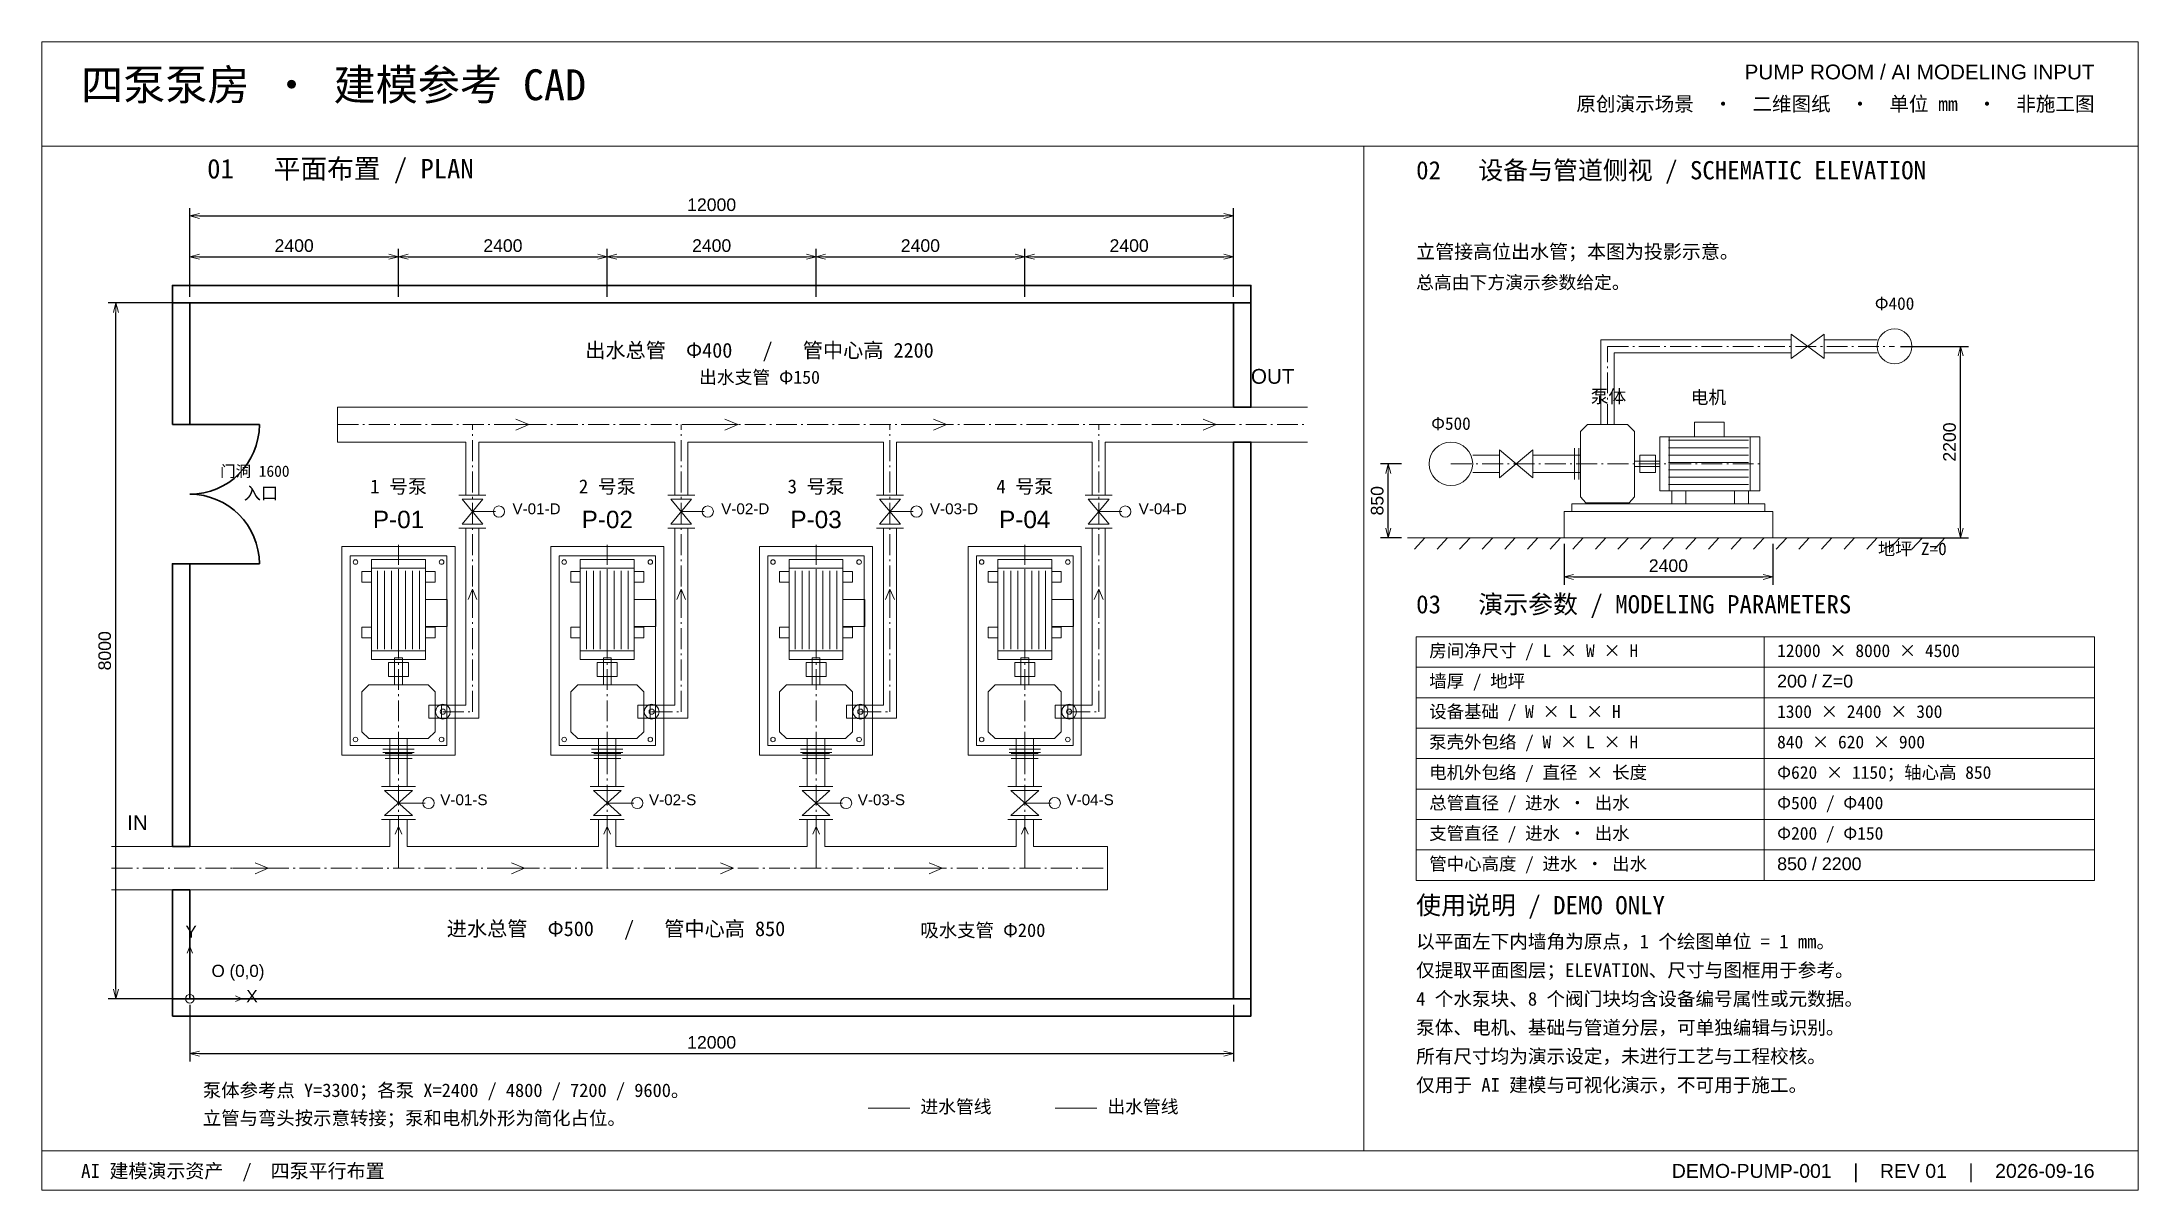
# Model space of a CAD drawing. Header units: millimetres. Extents: x -1700 to 22400, y -2200 to 11000.
import ezdxf
from ezdxf.enums import TextEntityAlignment as Align

# ---------------------------------------------------------------- set-up
doc = ezdxf.new("R2010")
doc.units = ezdxf.units.MM
doc.linetypes.add('DEMO_CENTER', pattern=[360, 240, -50, 20, -50])
for name, color, linetype, lineweight, true_color in [('A_WALL', 7, 'Continuous', 30, 0xa7b9cc), ('ANNOTATION', 7, 'Continuous', 13, 0xdbe6f2), ('CENTER', 7, 'DEMO_CENTER', 13, 0x445d75), ('DIMENSION', 7, 'Continuous', 13, 0x9fb4ca), ('ELEVATION', 7, 'Continuous', 13, 0xb1cae1), ('EQ_BASE', 7, 'Continuous', 13, 0x637991), ('EQ_MOTOR', 7, 'Continuous', 13, 0xa9c9e5), ('EQ_PUMP', 7, 'Continuous', 13, 0xdce7f2), ('EQ_SHAFT', 7, 'Continuous', 13, 0xcadae9), ('PIPE_IN', 7, 'Continuous', 18, 0x46c9f5), ('PIPE_OUT', 7, 'Continuous', 18, 0x62d7b3), ('SHEET', 7, 'Continuous', 13, 0x46607d), ('VALVE_IN', 7, 'Continuous', 13, 0xf9cf72), ('VALVE_OUT', 7, 'Continuous', 13, 0xf9cf72)]:
    doc.layers.add(name, color=color, linetype=linetype, lineweight=lineweight, true_color=true_color)
doc.styles.add('CJK', font='simsun.ttc')
doc.styles.add('OpenSansCondensed-Light', font='OpenSansCondensed-Light.ttf')
doc.styles.add('TECH', font='Arial.ttf')
doc.dimstyles.new('EZDXF', dxfattribs={"dimtxt": 0.25, "dimasz": 0.175, "dimexe": 0.375, "dimexo": 0.125, "dimgap": 0.1, "dimtad": 1, "dimlfac": 100, "dimzin": 12, "dimdsep": 46, "dimtxsty": 'OpenSansCondensed-Light', "dimblk": 'ARCHTICK', "dimcen": 2.5, "dimazin": 3, "dimtfac": 0.5, "dimtmove": 2, "dimatfit": 3})

# ---------------------------------------------------------------- blocks, each defined once
blk = doc.blocks.new('PUMP_UNIT_PLAN')
at = {"layer": 'CENTER'}
blk.add_line((0, -470), (0, 1920), dxfattribs=at)
at = {"layer": 'EQ_BASE'}
for points in [[(-650, -500), (650, -500), (650, 1900), (-650, 1900)], [(-555, -390), (555, -390), (555, 1790), (-555, 1790)]]:
    blk.add_lwpolyline(points, close=True, dxfattribs=at)
for centre in [(-495, 1720), (495, 1720), (-495, -320), (495, -320)]:
    blk.add_circle(centre, 26, dxfattribs=at)
at = {"layer": 'EQ_MOTOR'}
for p, q in [((-310, 1650), (310, 1650)), ((-240, 720), (-240, 1620)), ((-160, 720), (-160, 1620)), ((-80, 720), (-80, 1620)), ((0, 720), (0, 1620)), ((80, 720), (80, 1620)), ((160, 720), (160, 1620)), ((240, 720), (240, 1620)), ((-310, 700), (310, 700))]:
    blk.add_line(p, q, dxfattribs=at)
for points in [[(-310, 600), (310, 600), (310, 1750), (-310, 1750)], [(-420, 1490), (-310, 1490), (-310, 1610), (-420, 1610)], [(310, 1490), (420, 1490), (420, 1610), (310, 1610)], [(310, 980), (560, 980), (560, 1290), (310, 1290)], [(-420, 850), (-310, 850), (-310, 970), (-420, 970)], [(310, 850), (420, 850), (420, 970), (310, 970)]]:
    blk.add_lwpolyline(points, close=True, dxfattribs=at)
at = {"layer": 'EQ_PUMP'}
for p, q in [((-180, -430), (180, -430)), ((-180, -470), (180, -470))]:
    blk.add_line(p, q, dxfattribs=at)
for points in [[(-420, -230), (-340, -310), (340, -310), (420, -230), (420, 230), (340, 310), (-340, 310), (-420, 230)], [(350, -75), (495, -75), (495, 75), (350, 75)], [(-100, -470), (100, -470), (100, -310), (-100, -310)]]:
    blk.add_lwpolyline(points, close=True, dxfattribs=at)
at = {"layer": 'EQ_SHAFT'}
for points in [[(-115, 405), (115, 405), (115, 565), (-115, 565)], [(-45, 310), (45, 310), (45, 620), (-45, 620)]]:
    blk.add_lwpolyline(points, close=True, dxfattribs=at)
at = {"layer": 'ANNOTATION', "style": 'TECH'}
blk.add_attdef('ID', text='', height=200, dxfattribs=at).set_placement((0, 2110), align=Align.CENTER)
blk = doc.blocks.new('VALVE_IN_PLAN')
at = {"layer": 'VALVE_IN'}
for p, q in [((-195, 190), (195, 190)), ((0, 0), (305, 0)), ((-195, -190), (195, -190))]:
    blk.add_line(p, q, dxfattribs=at)
blk.add_lwpolyline([(-160, -145), (160, -145), (-160, 145), (160, 145), (-160, -145)], dxfattribs=at)
blk.add_circle((345, 0), 65, dxfattribs=at)
blk = doc.blocks.new('VALVE_OUT_PLAN')
at = {"layer": 'VALVE_OUT'}
for p, q in [((-155, 190), (155, 190)), ((0, 0), (265, 0)), ((-155, -190), (155, -190))]:
    blk.add_line(p, q, dxfattribs=at)
blk.add_lwpolyline([(-120, -145), (120, -145), (-120, 145), (120, 145), (-120, -145)], dxfattribs=at)
blk.add_circle((305, 0), 65, dxfattribs=at)
blk = doc.blocks.new('_OPEN30')
at = {"color": 0, "linetype": 'BYBLOCK'}
blk.add_line((0, 0), (-1, 0), dxfattribs=at)
blk.add_lwpolyline([(-1, 0.26), (0, 0), (-1, -0.26)], dxfattribs=at)
blk = doc.blocks.new('*D1')
at = {"color": 0}
for p, q in [((0, 8070), (0, 8620)), ((110, 8530), (2290, 8530)), ((2400, 8070), (2400, 8620))]:
    blk.add_line(p, q, dxfattribs=at)
at = {"layer": 'Defpoints'}
for p in [(0, 8530), (0, 8000), (2400, 8000)]:
    blk.add_point(p, dxfattribs=at)
at = {"layer": 'DIMENSION', "color": 0, "xscale": 110, "yscale": 110, "rotation": 180}
blk.add_blockref('_OPEN30', (0, 8530), dxfattribs=at)
at = {"layer": 'DIMENSION', "color": 0, "xscale": 110, "yscale": 110}
blk.add_blockref('_OPEN30', (2400, 8530), dxfattribs=at)
at = {"layer": 'DIMENSION', "color": 0, "insert": (1200, 8657.5), "char_height": 145, "attachment_point": 5, "style": 'TECH'}
blk.add_mtext('2400', dxfattribs=at)
blk = doc.blocks.new('*D2')
at = {"color": 0}
for p, q in [((2400, 8070), (2400, 8620)), ((2510, 8530), (4690, 8530)), ((4800, 8070), (4800, 8620))]:
    blk.add_line(p, q, dxfattribs=at)
at = {"layer": 'Defpoints'}
for p in [(2400, 8530), (2400, 8000), (4800, 8000)]:
    blk.add_point(p, dxfattribs=at)
at = {"layer": 'DIMENSION', "color": 0, "xscale": 110, "yscale": 110, "rotation": 180}
blk.add_blockref('_OPEN30', (2400, 8530), dxfattribs=at)
at = {"layer": 'DIMENSION', "color": 0, "xscale": 110, "yscale": 110}
blk.add_blockref('_OPEN30', (4800, 8530), dxfattribs=at)
at = {"layer": 'DIMENSION', "color": 0, "insert": (3600, 8657.5), "char_height": 145, "attachment_point": 5, "style": 'TECH'}
blk.add_mtext('2400', dxfattribs=at)
blk = doc.blocks.new('*D3')
at = {"color": 0}
for p, q in [((4800, 8070), (4800, 8620)), ((4910, 8530), (7090, 8530)), ((7200, 8070), (7200, 8620))]:
    blk.add_line(p, q, dxfattribs=at)
at = {"layer": 'Defpoints'}
for p in [(4800, 8530), (4800, 8000), (7200, 8000)]:
    blk.add_point(p, dxfattribs=at)
at = {"layer": 'DIMENSION', "color": 0, "xscale": 110, "yscale": 110, "rotation": 180}
blk.add_blockref('_OPEN30', (4800, 8530), dxfattribs=at)
at = {"layer": 'DIMENSION', "color": 0, "xscale": 110, "yscale": 110}
blk.add_blockref('_OPEN30', (7200, 8530), dxfattribs=at)
at = {"layer": 'DIMENSION', "color": 0, "insert": (6000, 8657.5), "char_height": 145, "attachment_point": 5, "style": 'TECH'}
blk.add_mtext('2400', dxfattribs=at)
blk = doc.blocks.new('*D4')
at = {"color": 0}
for p, q in [((7200, 8070), (7200, 8620)), ((7310, 8530), (9490, 8530)), ((9600, 8070), (9600, 8620))]:
    blk.add_line(p, q, dxfattribs=at)
at = {"layer": 'Defpoints'}
for p in [(7200, 8530), (7200, 8000), (9600, 8000)]:
    blk.add_point(p, dxfattribs=at)
at = {"layer": 'DIMENSION', "color": 0, "xscale": 110, "yscale": 110, "rotation": 180}
blk.add_blockref('_OPEN30', (7200, 8530), dxfattribs=at)
at = {"layer": 'DIMENSION', "color": 0, "xscale": 110, "yscale": 110}
blk.add_blockref('_OPEN30', (9600, 8530), dxfattribs=at)
at = {"layer": 'DIMENSION', "color": 0, "insert": (8400, 8657.5), "char_height": 145, "attachment_point": 5, "style": 'TECH'}
blk.add_mtext('2400', dxfattribs=at)
blk = doc.blocks.new('*D5')
at = {"color": 0}
for p, q in [((9600, 8070), (9600, 8620)), ((9710, 8530), (11890, 8530)), ((12000, 8070), (12000, 8620))]:
    blk.add_line(p, q, dxfattribs=at)
at = {"layer": 'Defpoints'}
for p in [(9600, 8530), (9600, 8000), (12000, 8000)]:
    blk.add_point(p, dxfattribs=at)
at = {"layer": 'DIMENSION', "color": 0, "xscale": 110, "yscale": 110, "rotation": 180}
blk.add_blockref('_OPEN30', (9600, 8530), dxfattribs=at)
at = {"layer": 'DIMENSION', "color": 0, "xscale": 110, "yscale": 110}
blk.add_blockref('_OPEN30', (12000, 8530), dxfattribs=at)
at = {"layer": 'DIMENSION', "color": 0, "insert": (10800, 8657.5), "char_height": 145, "attachment_point": 5, "style": 'TECH'}
blk.add_mtext('2400', dxfattribs=at)
blk = doc.blocks.new('*D6')
at = {"color": 0}
for p, q in [((0, 8070), (0, 9090)), ((110, 9000), (11890, 9000)), ((12000, 8070), (12000, 9090))]:
    blk.add_line(p, q, dxfattribs=at)
at = {"layer": 'Defpoints'}
for p in [(0, 9000), (0, 8000), (12000, 8000)]:
    blk.add_point(p, dxfattribs=at)
at = {"layer": 'DIMENSION', "color": 0, "xscale": 110, "yscale": 110, "rotation": 180}
blk.add_blockref('_OPEN30', (0, 9000), dxfattribs=at)
at = {"layer": 'DIMENSION', "color": 0, "xscale": 110, "yscale": 110}
blk.add_blockref('_OPEN30', (12000, 9000), dxfattribs=at)
at = {"layer": 'DIMENSION', "color": 0, "insert": (6000, 9127.5), "char_height": 145, "attachment_point": 5, "style": 'TECH'}
blk.add_mtext('12000', dxfattribs=at)
blk = doc.blocks.new('*D7')
at = {"color": 0}
for p, q in [((-70, 8000), (-940, 8000)), ((-850, 110), (-850, 7890)), ((-70, 0), (-940, 0))]:
    blk.add_line(p, q, dxfattribs=at)
at = {"layer": 'Defpoints'}
for p in [(0, 8000), (-850, 0), (0, 0)]:
    blk.add_point(p, dxfattribs=at)
at = {"layer": 'DIMENSION', "color": 0, "xscale": 110, "yscale": 110}
for p, rotation in [((-850, 8000), 90), ((-850, 0), 270)]:
    blk.add_blockref('_OPEN30', p, dxfattribs=dict(at, rotation=rotation))
at = {"layer": 'DIMENSION', "color": 0, "insert": (-977.5, 4000), "char_height": 145, "attachment_point": 5, "rotation": 90, "style": 'TECH'}
blk.add_mtext('8000', dxfattribs=at)
blk = doc.blocks.new('*D8')
at = {"color": 0}
for p, q in [((0, -70), (0, -720)), ((12000, -70), (12000, -720)), ((110, -630), (11890, -630))]:
    blk.add_line(p, q, dxfattribs=at)
at = {"layer": 'Defpoints'}
for p in [(0, 0), (12000, 0), (0, -630)]:
    blk.add_point(p, dxfattribs=at)
at = {"layer": 'DIMENSION', "color": 0, "xscale": 110, "yscale": 110, "rotation": 180}
blk.add_blockref('_OPEN30', (0, -630), dxfattribs=at)
at = {"layer": 'DIMENSION', "color": 0, "xscale": 110, "yscale": 110}
blk.add_blockref('_OPEN30', (12000, -630), dxfattribs=at)
at = {"layer": 'DIMENSION', "color": 0, "insert": (6000, -502.5), "char_height": 145, "attachment_point": 5, "style": 'TECH'}
blk.add_mtext('12000', dxfattribs=at)
blk = doc.blocks.new('*D9')
at = {"color": 0}
for p, q in [((13930, 6150), (13690, 6150)), ((13780, 5410), (13780, 6040)), ((13930, 5300), (13690, 5300))]:
    blk.add_line(p, q, dxfattribs=at)
at = {"layer": 'Defpoints'}
for p in [(14000, 6150), (13780, 5300), (14000, 5300)]:
    blk.add_point(p, dxfattribs=at)
at = {"layer": 'DIMENSION', "color": 0, "xscale": 110, "yscale": 110}
for p, rotation in [((13780, 6150), 90), ((13780, 5300), 270)]:
    blk.add_blockref('_OPEN30', p, dxfattribs=dict(at, rotation=rotation))
at = {"layer": 'DIMENSION', "color": 0, "insert": (13652.5, 5725), "char_height": 145, "attachment_point": 5, "rotation": 90, "style": 'TECH'}
blk.add_mtext('850', dxfattribs=at)
blk = doc.blocks.new('*D10')
at = {"color": 0}
for p, q in [((19670, 7500), (20450, 7500)), ((20360, 5410), (20360, 7390)), ((19670, 5300), (20450, 5300))]:
    blk.add_line(p, q, dxfattribs=at)
at = {"layer": 'Defpoints'}
for p in [(19600, 7500), (19600, 5300), (20360, 5300)]:
    blk.add_point(p, dxfattribs=at)
at = {"layer": 'DIMENSION', "color": 0, "xscale": 110, "yscale": 110}
for p, rotation in [((20360, 7500), 90), ((20360, 5300), 270)]:
    blk.add_blockref('_OPEN30', p, dxfattribs=dict(at, rotation=rotation))
at = {"layer": 'DIMENSION', "color": 0, "insert": (20232.5, 6400), "char_height": 145, "attachment_point": 5, "rotation": 90, "style": 'TECH'}
blk.add_mtext('2200', dxfattribs=at)
blk = doc.blocks.new('*D11')
at = {"color": 0}
for p, q in [((15800, 5230), (15800, 4760)), ((18200, 5230), (18200, 4760)), ((15910, 4850), (18090, 4850))]:
    blk.add_line(p, q, dxfattribs=at)
at = {"layer": 'Defpoints'}
for p in [(15800, 5300), (18200, 5300), (15800, 4850)]:
    blk.add_point(p, dxfattribs=at)
at = {"layer": 'DIMENSION', "color": 0, "xscale": 110, "yscale": 110, "rotation": 180}
blk.add_blockref('_OPEN30', (15800, 4850), dxfattribs=at)
at = {"layer": 'DIMENSION', "color": 0, "xscale": 110, "yscale": 110}
blk.add_blockref('_OPEN30', (18200, 4850), dxfattribs=at)
at = {"layer": 'DIMENSION', "color": 0, "insert": (17000, 4977.5), "char_height": 145, "attachment_point": 5, "style": 'TECH'}
blk.add_mtext('2400', dxfattribs=at)

msp = doc.modelspace()

# ---------------------------------------------------------------- linework, layer by layer
at = {"layer": 'A_WALL'}
for p, q in [((0, 6600), (800, 6600)), ((0, 5000), (800, 5000))]:
    msp.add_line(p, q, dxfattribs=at)
for points in [[(-200, 8000), (12200, 8000), (12200, 8200), (-200, 8200)], [(-200, 6600), (0, 6600), (0, 8000), (-200, 8000)], [(12000, 6800), (12200, 6800), (12200, 8000), (12000, 8000)], [(12000, 0), (12200, 0), (12200, 6400), (12000, 6400)], [(-200, 1750), (0, 1750), (0, 5000), (-200, 5000)], [(-200, 0), (0, 0), (0, 1250), (-200, 1250)], [(-200, -200), (12200, -200), (12200, 0), (-200, 0)]]:
    msp.add_lwpolyline(points, close=True, dxfattribs=at)
for centre, start, end in [((0, 6600), 270, 360), ((0, 5000), 0, 90)]:
    msp.add_arc(centre, 800, start, end, dxfattribs=at)
at = {"layer": 'CENTER'}
for p, q in [((1700, 6600), (12850, 6600)), ((2400, 1500), (2400, 2830)), ((4800, 1500), (4800, 2830)), ((7200, 1500), (7200, 2830)), ((9600, 1500), (9600, 2830)), ((-900, 1500), (10550, 1500))]:
    msp.add_line(p, q, dxfattribs=at)
for points in [[(16300, 6600), (16300, 7500), (19600, 7500)], [(2910, 3300), (3250, 3300), (3250, 6600)], [(5310, 3300), (5650, 3300), (5650, 6600)], [(7710, 3300), (8050, 3300), (8050, 6600)], [(10110, 3300), (10450, 3300), (10450, 6600)], [(14500, 6150), (18050, 6150)]]:
    msp.add_lwpolyline(points, dxfattribs=at)
at = {"layer": 'DIMENSION'}
for p, q in [((0, 400), (0, 600)), ((0, 0), (0, 550)), ((0, 0), (550, 0)), ((400, 0), (600, 0))]:
    msp.add_line(p, q, dxfattribs=at)
for points in [[(-32, 525), (0, 600), (32, 525)], [(525, 32), (600, 0), (525, -32)]]:
    msp.add_lwpolyline(points, dxfattribs=at)
msp.add_circle((0, 0), 50, dxfattribs=at)
at = {"layer": 'ELEVATION'}
for p, q in [((16225, 6600), (16225, 7575)), ((16225, 7575), (18410, 7575)), ((18790, 7575), (19400, 7575)), ((16375, 6600), (16375, 7425)), ((16375, 7425), (18410, 7425)), ((18790, 7425), (19400, 7425)), ((15920, 5970), (15920, 6330)), ((15970, 5970), (15970, 6330)), ((17000, 6420), (17920, 6420)), ((17000, 6335), (17920, 6335)), ((17010, 5840), (17010, 6460)), ((17940, 5840), (17940, 6460)), ((14750, 6250), (15060, 6250)), ((14750, 6050), (15060, 6050)), ((15440, 6250), (15990, 6250)), ((15440, 6050), (15990, 6050)), ((17000, 6250), (17920, 6250)), ((17000, 6165), (17920, 6165)), ((17000, 6080), (17920, 6080)), ((17000, 5995), (17920, 5995)), ((17000, 5910), (17920, 5910)), ((14000, 5300), (20250, 5300)), ((14200, 5300), (14080, 5170)), ((14460, 5300), (14340, 5170)), ((14720, 5300), (14600, 5170)), ((14980, 5300), (14860, 5170)), ((15240, 5300), (15120, 5170)), ((15500, 5300), (15380, 5170)), ((15760, 5300), (15640, 5170)), ((16020, 5300), (15900, 5170)), ((16280, 5300), (16160, 5170)), ((16540, 5300), (16420, 5170)), ((16800, 5300), (16680, 5170)), ((17060, 5300), (16940, 5170)), ((17320, 5300), (17200, 5170)), ((17580, 5300), (17460, 5170)), ((17840, 5300), (17720, 5170)), ((18100, 5300), (17980, 5170)), ((18360, 5300), (18240, 5170)), ((18620, 5300), (18500, 5170)), ((18880, 5300), (18760, 5170)), ((19140, 5300), (19020, 5170)), ((19400, 5300), (19280, 5170)), ((19660, 5300), (19540, 5170)), ((19920, 5300), (19800, 5170)), ((20180, 5300), (20060, 5170))]:
    msp.add_line(p, q, dxfattribs=at)
for points in [[(18410, 7360), (18410, 7640), (18790, 7360), (18790, 7640), (18410, 7360)], [(15060, 5990), (15060, 6310), (15440, 5990), (15440, 6310), (15060, 5990)]]:
    msp.add_lwpolyline(points, dxfattribs=at)
for points in [[(15990, 5770), (16050, 5700), (16550, 5700), (16610, 5770), (16610, 6520), (16530, 6600), (16070, 6600), (15990, 6520)], [(17300, 6460), (17640, 6460), (17640, 6630), (17300, 6630)], [(16900, 5840), (18050, 5840), (18050, 6460), (16900, 6460)], [(16610, 6120), (16900, 6120), (16900, 6180), (16610, 6180)], [(16670, 6050), (16850, 6050), (16850, 6250), (16670, 6250)], [(17040, 5690), (17200, 5690), (17200, 5840), (17040, 5840)], [(17760, 5690), (17920, 5690), (17920, 5840), (17760, 5840)], [(15800, 5300), (18200, 5300), (18200, 5600), (15800, 5600)], [(15890, 5600), (18110, 5600), (18110, 5690), (15890, 5690)]]:
    msp.add_lwpolyline(points, close=True, dxfattribs=at)
for centre, radius in [((19600, 7500), 200), ((14500, 6150), 250)]:
    msp.add_circle(centre, radius, dxfattribs=at)
at = {"layer": 'PIPE_IN'}
for p, q in [((2245, 2820), (2555, 2820)), ((2245, 2760), (2555, 2760)), ((2300, 2440), (2300, 2830)), ((2500, 2440), (2500, 2830)), ((4645, 2820), (4955, 2820)), ((4645, 2760), (4955, 2760)), ((4700, 2440), (4700, 2830)), ((4900, 2440), (4900, 2830)), ((7045, 2820), (7355, 2820)), ((7045, 2760), (7355, 2760)), ((7100, 2440), (7100, 2830)), ((7300, 2440), (7300, 2830)), ((9445, 2820), (9755, 2820)), ((9445, 2760), (9755, 2760)), ((9500, 2440), (9500, 2830)), ((9700, 2440), (9700, 2830)), ((2300, 1750), (2300, 2060)), ((2400, 1740), (2400, 1980)), ((2500, 1750), (2500, 2060)), ((4700, 1750), (4700, 2060)), ((4800, 1740), (4800, 1980)), ((4900, 1750), (4900, 2060)), ((7100, 1750), (7100, 2060)), ((7200, 1740), (7200, 1980)), ((7300, 1750), (7300, 2060)), ((9500, 1750), (9500, 2060)), ((9600, 1740), (9600, 1980)), ((9700, 1750), (9700, 2060)), ((-900, 1750), (2300, 1750)), ((2500, 1750), (4700, 1750)), ((4900, 1750), (7100, 1750)), ((7300, 1750), (9500, 1750)), ((9700, 1750), (10550, 1750)), ((10550, 1250), (10550, 1750)), ((500, 1500), (900, 1500)), ((3450, 1500), (3850, 1500)), ((5850, 1500), (6250, 1500)), ((8250, 1500), (8650, 1500)), ((-900, 1250), (10550, 1250)), ((7800, -1260), (8280, -1260))]:
    msp.add_line(p, q, dxfattribs=at)
for points in [[(2361.6, 1890), (2400, 1980), (2438.4, 1890)], [(4761.6, 1890), (4800, 1980), (4838.4, 1890)], [(7161.6, 1890), (7200, 1980), (7238.4, 1890)], [(9561.6, 1890), (9600, 1980), (9638.4, 1890)], [(750, 1564), (900, 1500), (750, 1436)], [(3700, 1564), (3850, 1500), (3700, 1436)], [(6100, 1564), (6250, 1500), (6100, 1436)], [(8500, 1564), (8650, 1500), (8500, 1436)]]:
    msp.add_lwpolyline(points, dxfattribs=at)
at = {"layer": 'PIPE_OUT'}
for p, q in [((1700, 6800), (12850, 6800)), ((1700, 6400), (1700, 6800)), ((3500, 6600), (3900, 6600)), ((5900, 6600), (6300, 6600)), ((8300, 6600), (8700, 6600)), ((11400, 6600), (11800, 6600)), ((1700, 6400), (3175, 6400)), ((3175, 5790), (3175, 6400)), ((3325, 5790), (3325, 6400)), ((3325, 6400), (5575, 6400)), ((5575, 5790), (5575, 6400)), ((5725, 5790), (5725, 6400)), ((5725, 6400), (7975, 6400)), ((7975, 5790), (7975, 6400)), ((8125, 5790), (8125, 6400)), ((8125, 6400), (10375, 6400)), ((10375, 5790), (10375, 6400)), ((10525, 5790), (10525, 6400)), ((10525, 6400), (12850, 6400)), ((3175, 3375), (3175, 5410)), ((3325, 3225), (3325, 5410)), ((5575, 3375), (5575, 5410)), ((5725, 3225), (5725, 5410)), ((7975, 3375), (7975, 5410)), ((8125, 3225), (8125, 5410)), ((10375, 3375), (10375, 5410)), ((10525, 3225), (10525, 5410)), ((3250, 4390), (3250, 4710)), ((5650, 4390), (5650, 4710)), ((8050, 4390), (8050, 4710)), ((10450, 4390), (10450, 4710)), ((2820, 3375), (3175, 3375)), ((5220, 3375), (5575, 3375)), ((7620, 3375), (7975, 3375)), ((10020, 3375), (10375, 3375)), ((2820, 3225), (3325, 3225)), ((5220, 3225), (5725, 3225)), ((7620, 3225), (8125, 3225)), ((10020, 3225), (10525, 3225)), ((9950, -1260), (10430, -1260))]:
    msp.add_line(p, q, dxfattribs=at)
for points in [[(3750, 6664), (3900, 6600), (3750, 6536)], [(6150, 6664), (6300, 6600), (6150, 6536)], [(8550, 6664), (8700, 6600), (8550, 6536)], [(11650, 6664), (11800, 6600), (11650, 6536)], [(3198.8, 4590), (3250, 4710), (3301.2, 4590)], [(5598.8, 4590), (5650, 4710), (5701.2, 4590)], [(7998.8, 4590), (8050, 4710), (8101.2, 4590)], [(10398.8, 4590), (10450, 4710), (10501.2, 4590)]]:
    msp.add_lwpolyline(points, dxfattribs=at)
for centre, radius in [((2910, 3300), 85), ((5310, 3300), 85), ((7710, 3300), 85), ((10110, 3300), 85), ((2910, 3300), 30), ((5310, 3300), 30), ((7710, 3300), 30), ((10110, 3300), 30)]:
    msp.add_circle(centre, radius, dxfattribs=at)
at = {"layer": 'SHEET'}
for p, q in [((-1700, 9800), (22400, 9800)), ((13500, -1750), (13500, 9800)), ((18100, 4160), (18100, 1360)), ((14100, 3810), (21900, 3810)), ((14100, 3460), (21900, 3460)), ((14100, 3110), (21900, 3110)), ((14100, 2760), (21900, 2760)), ((14100, 2410), (21900, 2410)), ((14100, 2060), (21900, 2060)), ((14100, 1710), (21900, 1710)), ((-1700, -1750), (22400, -1750))]:
    msp.add_line(p, q, dxfattribs=at)
for points in [[(-1700, -2200), (22400, -2200), (22400, 11000), (-1700, 11000)], [(14100, 1360), (21900, 1360), (21900, 4160), (14100, 4160)]]:
    msp.add_lwpolyline(points, close=True, dxfattribs=at)

# ---------------------------------------------------------------- block references
at = {"layer": 'EQ_PUMP'}
for p, values in [((2400, 3300), {'ID': 'P-01'}), ((4800, 3300), {'ID': 'P-02'}), ((7200, 3300), {'ID': 'P-03'}), ((9600, 3300), {'ID': 'P-04'})]:
    msp.add_blockref('PUMP_UNIT_PLAN', p, dxfattribs=at).add_auto_attribs(values)
at = {"layer": 'VALVE_IN'}
for p in [(2400, 2250), (4800, 2250), (7200, 2250), (9600, 2250)]:
    msp.add_blockref('VALVE_IN_PLAN', p, dxfattribs=at)
at = {"layer": 'VALVE_OUT'}
for p in [(3250, 5600), (5650, 5600), (8050, 5600), (10450, 5600)]:
    msp.add_blockref('VALVE_OUT_PLAN', p, dxfattribs=at)

# ---------------------------------------------------------------- texts
at = {"layer": 'ANNOTATION'}
for s, height, style, p in [('四泵泵房 · 建模参考 CAD', 355, 'CJK', (-1250, 10330)), ('01   平面布置 / PLAN', 225, 'CJK', (200, 9430)), ('02   设备与管道侧视 / SCHEMATIC ELEVATION', 210, 'CJK', (14100, 9420)), ('门洞 1600', 130, 'CJK', (350, 6000)), ('入口', 145, 'CJK', (620, 5740)), ('03   演示参数 / MODELING PARAMETERS', 210, 'CJK', (14100, 4430)), ('房间净尺寸 / L × W × H', 147, 'CJK', (14250, 3928)), ('12000 × 8000 × 4500', 147, 'CJK', (18250, 3928)), ('墙厚 / 地坪', 147, 'CJK', (14250, 3578)), ('200 / Z=0', 147, 'TECH', (18250, 3578)), ('设备基础 / W × L × H', 147, 'CJK', (14250, 3228)), ('1300 × 2400 × 300', 147, 'CJK', (18250, 3228)), ('泵壳外包络 / W × L × H', 147, 'CJK', (14250, 2878)), ('840 × 620 × 900', 147, 'CJK', (18250, 2878)), ('电机外包络 / 直径 × 长度', 147, 'CJK', (14250, 2528)), ('Φ620 × 1150；轴心高 850', 147, 'CJK', (18250, 2528)), ('总管直径 / 进水 · 出水', 147, 'CJK', (14250, 2178)), ('Φ500 / Φ400', 147, 'CJK', (18250, 2178)), ('支管直径 / 进水 · 出水', 147, 'CJK', (14250, 1828)), ('Φ200 / Φ150', 147, 'CJK', (18250, 1828)), ('管中心高度 / 进水 · 出水', 147, 'CJK', (14250, 1478)), ('850 / 2200', 147, 'TECH', (18250, 1478)), ('使用说明 / DEMO ONLY', 210, 'CJK', (14100, 970)), ('以平面左下内墙角为原点，1 个绘图单位 = 1 mm。', 157, 'CJK', (14100, 580)), ('仅提取平面图层；ELEVATION、尺寸与图框用于参考。', 157, 'CJK', (14100, 250)), ('4 个水泵块、8 个阀门块均含设备编号属性或元数据。', 157, 'CJK', (14100, -80)), ('泵体、电机、基础与管道分层，可单独编辑与识别。', 157, 'CJK', (14100, -410)), ('所有尺寸均为演示设定，未进行工艺与工程校核。', 157, 'CJK', (14100, -740)), ('泵体参考点 Y=3300；各泵 X=2400 / 4800 / 7200 / 9600。', 155, 'CJK', (150, -1130)), ('仅用于 AI 建模与可视化演示，不可用于施工。', 157, 'CJK', (14100, -1070)), ('立管与弯头按示意转接；泵和电机外形为简化占位。', 155, 'CJK', (150, -1450)), ('AI 建模演示资产  /  四泵平行布置', 160, 'CJK', (-1250, -2060))]:
    msp.add_text(s, height=height, dxfattribs=dict(at, style=style)).set_placement(p)
for s, height, style, p in [('PUMP ROOM / AI MODELING INPUT', 170, 'TECH', (21900, 10570)), ('原创演示场景  ·  二维图纸  ·  单位 mm  ·  非施工图', 165, 'CJK', (21900, 10205)), ('DEMO-PUMP-001    |    REV 01    |    2026-09-16', 160, 'TECH', (21900, -2060))]:
    msp.add_text(s, height=height, dxfattribs=dict(at, style=style)).set_placement(p, align=Align.RIGHT)
at = {"layer": 'ANNOTATION', "style": 'CJK'}
for s, p in [('1 号泵', (2400, 5810)), ('2 号泵', (4800, 5810)), ('3 号泵', (7200, 5810)), ('4 号泵', (9600, 5810))]:
    msp.add_text(s, height=160, dxfattribs=at).set_placement(p, align=Align.CENTER)
at = {"layer": 'DIMENSION', "style": 'CJK'}
msp.add_text('地坪 Z=0', height=145, dxfattribs=at).set_placement((20200, 5100), align=Align.RIGHT)
at = {"layer": 'DIMENSION', "style": 'TECH'}
for s, p in [('Y', (-50, 700)), ('O (0,0)', (250, 250)), ('X', (650, -40))]:
    msp.add_text(s, height=140, dxfattribs=at).set_placement(p)
at = {"layer": 'ELEVATION', "style": 'CJK'}
for s, height, p in [('立管接高位出水管；本图为投影示意。', 160, (14100, 8510)), ('总高由下方演示参数给定。', 150, (14100, 8160))]:
    msp.add_text(s, height=height, dxfattribs=at).set_placement(p)
for s, height, p in [('Φ400', 145, (19600, 7920)), ('泵体', 150, (16310, 6850)), ('电机', 150, (17460, 6840)), ('Φ500', 145, (14500, 6540))]:
    msp.add_text(s, height=height, dxfattribs=at).set_placement(p, align=Align.CENTER)
at = {"layer": 'PIPE_IN'}
for s, height, style, p in [('IN', 170, 'TECH', (-720, 1940)), ('吸水支管 Φ200', 155, 'CJK', (8400, 710)), ('进水管线', 150, 'CJK', (8400, -1315))]:
    msp.add_text(s, height=height, dxfattribs=dict(at, style=style)).set_placement(p)
at = {"layer": 'PIPE_IN', "style": 'CJK'}
msp.add_text('进水总管  Φ500   /   管中心高 850', height=170, dxfattribs=at).set_placement((4900, 720), align=Align.CENTER)
at = {"layer": 'PIPE_OUT', "style": 'CJK'}
for s, height, p in [('出水总管  Φ400   /   管中心高 2200', 170, (6550, 7370)), ('出水支管 Φ150', 150, (6550, 7070))]:
    msp.add_text(s, height=height, dxfattribs=at).set_placement(p, align=Align.CENTER)
at = {"layer": 'PIPE_OUT'}
for s, height, style, p in [('OUT', 170, 'TECH', (12200, 7070)), ('出水管线', 150, 'CJK', (10550, -1315))]:
    msp.add_text(s, height=height, dxfattribs=dict(at, style=style)).set_placement(p)
at = {"layer": 'VALVE_IN', "style": 'TECH'}
for s, p in [('V-01-S', (2880, 2225)), ('V-02-S', (5280, 2225)), ('V-03-S', (7680, 2225)), ('V-04-S', (10080, 2225))]:
    msp.add_text(s, height=125, dxfattribs=at).set_placement(p)
at = {"layer": 'VALVE_OUT', "style": 'TECH'}
for s, p in [('V-01-D', (3710, 5570)), ('V-02-D', (6110, 5570)), ('V-03-D', (8510, 5570)), ('V-04-D', (10910, 5570))]:
    msp.add_text(s, height=125, dxfattribs=at).set_placement(p)

# ---------------------------------------------------------------- dimensions: what is measured, and where the dimension line sits
at = {"layer": 'DIMENSION'}
for base, p1, p2, picture, middle in [((0, 9000), (0, 8000), (12000, 8000), '*D6', (6000, 9127.5)), ((0, 8530), (0, 8000), (2400, 8000), '*D1', (1200, 8657.5)), ((2400, 8530), (2400, 8000), (4800, 8000), '*D2', (3600, 8657.5)), ((4800, 8530), (4800, 8000), (7200, 8000), '*D3', (6000, 8657.5)), ((7200, 8530), (7200, 8000), (9600, 8000), '*D4', (8400, 8657.5)), ((9600, 8530), (9600, 8000), (12000, 8000), '*D5', (10800, 8657.5)), ((15800, 4850), (15800, 5300), (18200, 5300), '*D11', (17000, 4977.5)), ((0, -630), (0, 0), (12000, 0), '*D8', (6000, -502.5))]:
    dim = msp.add_linear_dim(base=base, p1=p1, p2=p2, dimstyle='EZDXF', override={"dimtxt": 145, "dimasz": 110, "dimexe": 90, "dimexo": 70, "dimgap": 55, "dimtad": 1, "dimdec": 0, "dimlfac": 1, "dimtxsty": 'TECH', "dimblk": 'OPEN30', "dimtsz": 0, "dimclrd": 0, "dimclre": 0, "dimclrt": 0}, dxfattribs=at)
    dim.commit()
    dim.dimension.update_dxf_attribs({"geometry": picture, "text_midpoint": middle})
for base, p1, p2, picture, middle in [((-850, 0), (0, 0), (0, 8000), '*D7', (-977.5, 4000)), ((20360, 5300), (19600, 5300), (19600, 7500), '*D10', (20232.5, 6400)), ((13780, 5300), (14000, 5300), (14000, 6150), '*D9', (13652.5, 5725))]:
    dim = msp.add_linear_dim(base=base, p1=p1, p2=p2, angle=90, dimstyle='EZDXF', override={"dimtxt": 145, "dimasz": 110, "dimexe": 90, "dimexo": 70, "dimgap": 55, "dimtad": 1, "dimdec": 0, "dimlfac": 1, "dimtxsty": 'TECH', "dimblk": 'OPEN30', "dimtsz": 0, "dimclrd": 0, "dimclre": 0, "dimclrt": 0}, dxfattribs=at)
    dim.commit()
    dim.dimension.update_dxf_attribs({"geometry": picture, "text_midpoint": middle})

doc.saveas('drawing.dxf')
